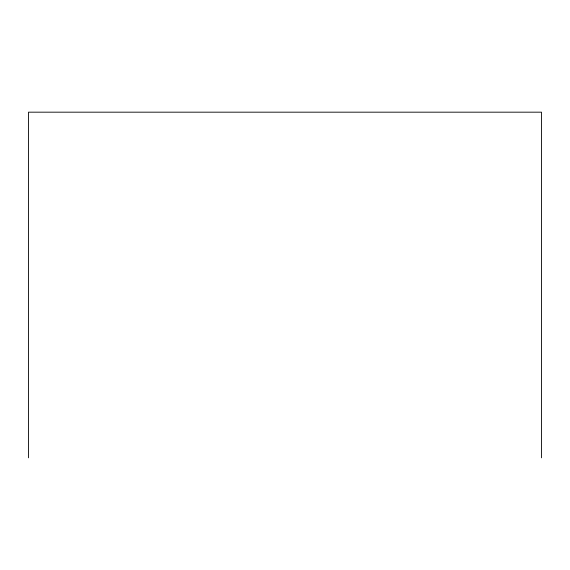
<?xml version="1.0" encoding="UTF-8"?>
<svg xmlns="http://www.w3.org/2000/svg" width="570" height="570" viewBox="0 0 570 570"><rect width="100%" height="100%" fill="white"/><g stroke="black" fill="none" stroke-linecap="round" stroke-linejoin="round"><path stroke-width="0.85" d="M541.5 457.824L541.5 112.176L28.5 112.176L28.5 457.824"/></g></svg>
